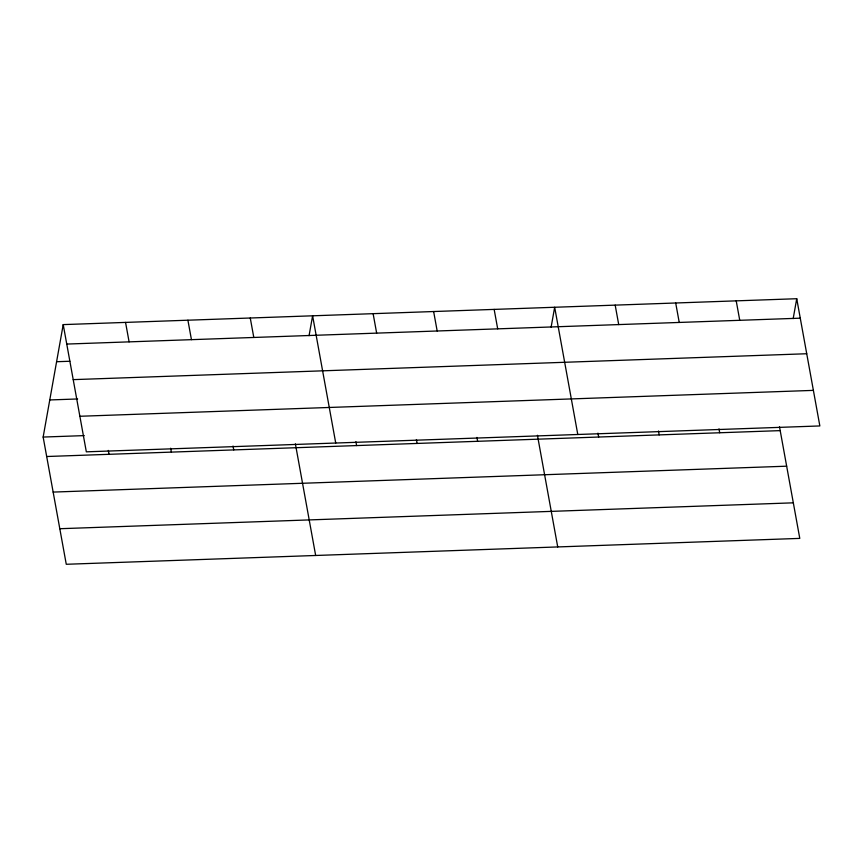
<?xml version="1.0" encoding="UTF-8"?>
<svg xmlns="http://www.w3.org/2000/svg" width="863" height="863" viewBox="0 0 863 863"><rect width="100%" height="100%" fill="white"/><g stroke="black" fill="none" stroke-linecap="round" stroke-linejoin="round"><path stroke-width="1.29" d="M779.494 426.732L799.785 538.393L66.268 564.283L43.15 437.056L63.215 324.607L796.732 298.717L819.85 425.944L86.332 451.834L63.215 324.607M309.062 335.685L312.611 315.804L335.729 443.032M551.123 327.142L554.672 307.26L577.789 434.488M793.183 318.598L796.732 298.717M66.742 344.067L800.26 318.177M56.591 361.716L69.86 361.252M73.215 379.634L806.732 353.744M49.774 399.947L77.627 398.965M79.871 416.268L813.388 390.378M43.15 437.056L84.272 435.61M46.688 456.516L780.206 430.626M53.15 492.083L786.668 466.193M59.806 528.717L793.324 502.827M736.215 300.853L739.753 320.313M718.987 428.868L719.688 432.762M675.697 302.989L679.235 322.449M658.469 431.004L659.17 434.898M615.179 305.124L618.717 324.585M597.951 433.14L598.663 437.034M537.433 435.276L557.725 546.937M494.154 309.396L497.692 328.857M476.926 437.412L477.627 441.306M433.636 311.532L437.174 330.993M416.408 439.547L417.109 443.442M373.118 313.668L376.656 333.129M355.89 441.683L356.602 445.578M295.373 443.819L315.664 555.481M250.259 318.005L253.798 337.465M233.032 446.02L233.733 449.914M187.907 320.205L191.446 339.666M170.68 448.221L171.381 452.115M125.556 322.406L129.094 341.867M108.328 450.421L109.04 454.316"/></g></svg>
